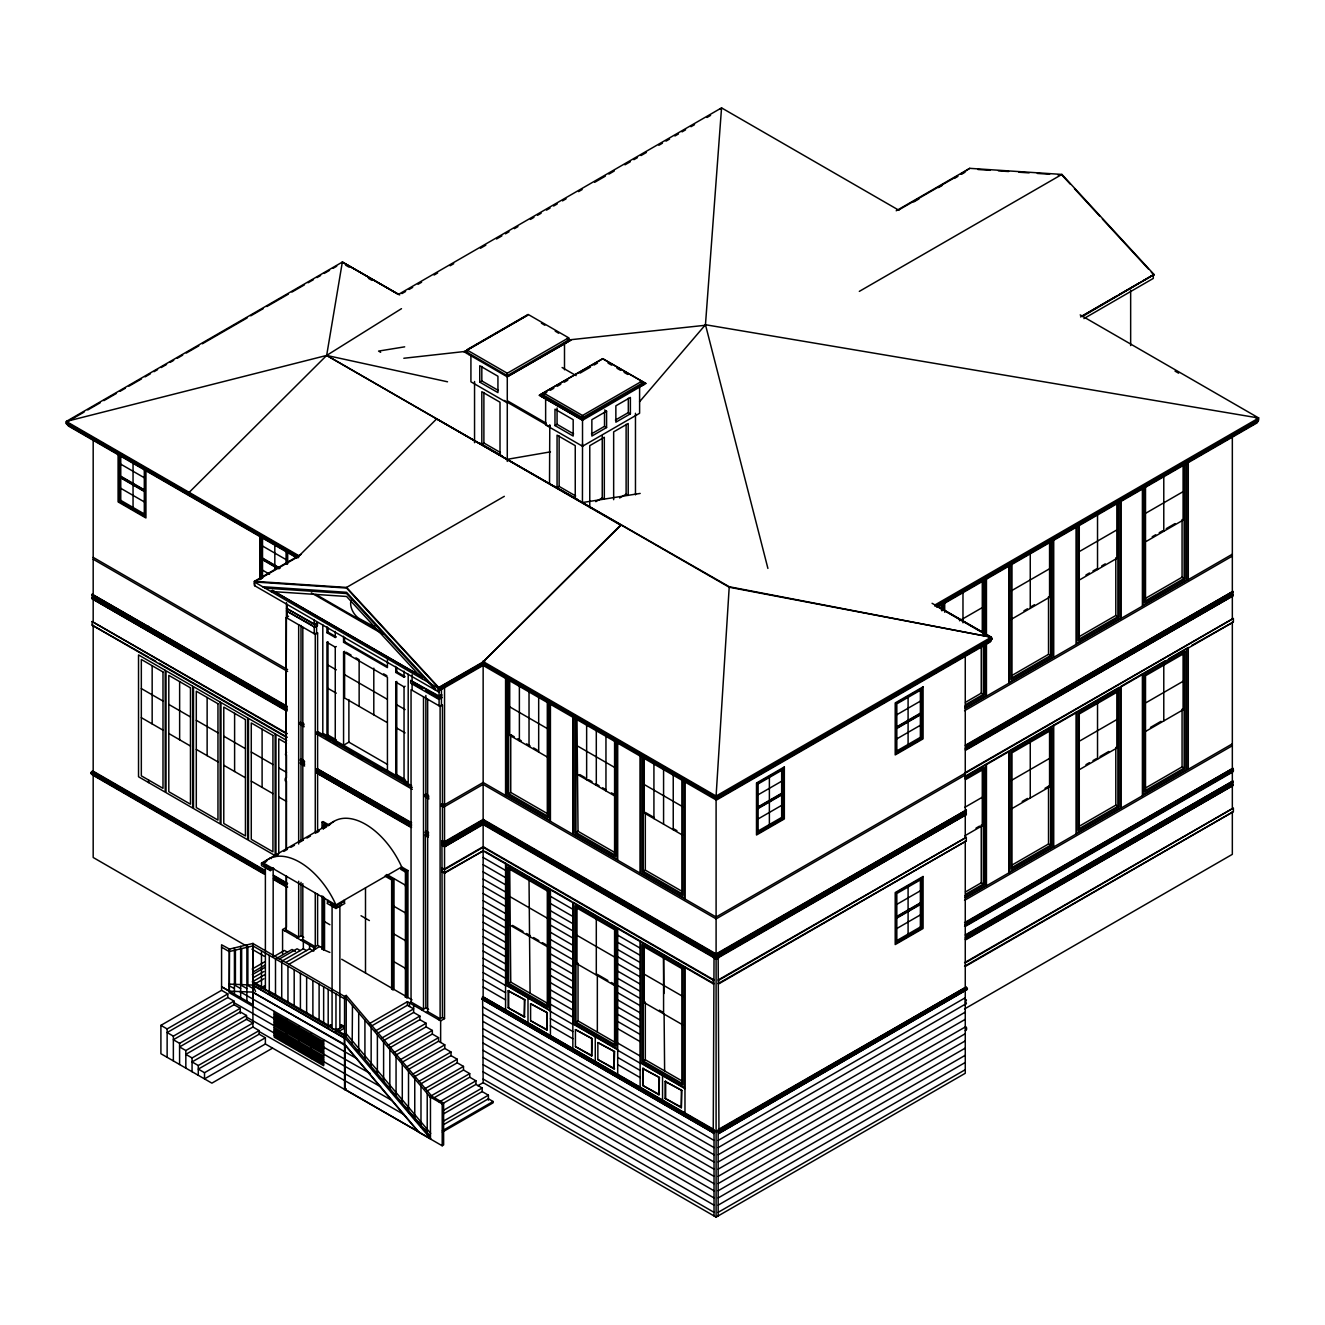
<?xml version="1.0" encoding="UTF-8"?>
<svg xmlns="http://www.w3.org/2000/svg" width="1325" height="1325" viewBox="0 0 1325 1325"><rect width="100%" height="100%" fill="white"/><g stroke="black" fill="none" stroke-linecap="round" stroke-linejoin="round"><path stroke-width="1.5" d="M549.792 424.977L549.511 483.807M554.976 425.557L554.976 409.177L573.178 419.677L573.178 436.057L554.976 425.557L557.063 424.348L557.063 407.967M575.249 498.134L575.249 445.647L557.063 435.147L557.063 487.633L559.133 486.424L575.663 495.981M582.437 502.539L582.52 443.842M589.774 507.525L589.774 445.647L604.316 437.25L604.316 499.127L602.246 497.935L602.246 436.057M591.414 433.904L604.515 426.352L604.515 412.025M606.585 411.164L591.861 419.677L591.861 436.057L606.585 427.544L606.585 411.164L604.515 409.972M613.657 499.691L613.657 431.867L628.199 423.487L628.199 495.418L626.112 494.208L626.112 424.331M254.383 581.327L346.57 587.422L438.741 687.509L438.741 691.981L254.383 585.551L254.383 581.327L301.007 554.413M716.096 796.043L729.197 587.223L326.662 355.431L66.316 421.433L299.119 555.838L436.621 418.915L729.313 586.76L991.216 637.209L716.096 796.043L482.631 661.258M898.88 210.244L721.545 107.872L705.463 324.724L767.904 568.408M189.177 492.353L326.662 355.431L342.347 262.068L399.703 294.945M639.561 401.74L705.463 324.724L1258.75 418.021L935.152 604.846L991.216 637.209L729.197 587.223M483.41 661.705L620.961 524.75M482.946 661.97L620.895 525.313L326.662 355.431L401.492 308.659M913.737 201.93L919.053 198.866M938.497 187.603L942.025 185.55M954.398 178.395L957.942 176.341M961.47 174.304L964.997 172.25M1082.658 315.731L1116.213 296.303M1119.741 294.249L1139.169 283.003M1142.697 280.966L1153.297 274.822L1153.297 278.416L1083.916 318.58M718.167 1147.599L965.262 1004.201C966.737 1004.698 966.737 1001.816 965.262 1002.71M66.316 421.433L342.347 262.068L398.477 294.382M296.75 556.632L66.25 423.569L66.25 422.36L84.154 412.025M87.748 409.955L100.286 402.717M103.863 400.647L116.401 393.409M119.979 391.339L125.362 388.242M128.939 386.171L141.477 378.933M145.054 376.863L150.437 373.766M154.015 371.696L157.592 369.625M161.186 367.555L166.553 364.458M170.13 362.388L173.724 360.317M177.302 358.247L182.668 355.15M186.262 353.079L198.8 345.842M202.377 343.771L247.162 317.917M250.74 315.847L263.278 308.609M266.855 306.539L288.353 294.133M291.931 292.063L304.468 284.825M308.062 282.755L313.429 279.658M317.006 277.587L320.6 275.517M324.178 273.447L329.544 270.35M333.138 268.279L336.716 266.209M66.25 423.569L297.197 556.384M67.293 423.636L67.873 424.497M721.545 107.872L398.411 294.432L342.347 262.068M401.972 293.57L405.549 291.5M409.11 289.446L412.671 287.393M418.038 284.295L421.598 282.242M434.087 275.037L437.648 272.967M450.136 265.762L453.713 263.708M480.462 248.255L485.811 245.158M496.527 238.98L501.877 235.9M505.438 233.829L509.015 231.776M514.365 228.678L517.926 226.625M530.414 219.42L533.975 217.35M537.553 215.296L541.113 213.242M546.463 210.145L550.041 208.091M553.602 206.021L557.179 203.967M562.529 200.87L566.09 198.816M578.578 191.612L582.139 189.541M594.627 182.337L605.343 176.159M608.904 174.105L614.253 171.008M624.953 164.83L630.319 161.733M633.88 159.679L637.441 157.625M641.018 155.555L646.368 152.474M658.856 145.27L662.417 143.199M665.995 141.146L669.556 139.075M674.905 135.995L678.483 133.941M682.044 131.871L685.605 129.817M690.954 126.72L694.532 124.666M707.02 117.461L710.581 115.391M120.757 476.222L119.714 476.834L144.309 491.028L145.353 490.432L120.757 476.222L120.757 456.115M131.291 482.78L120.757 476.702L119.714 477.298L144.309 491.509L145.353 490.896M132.02 483.923L133.047 483.327L133.047 461.199M132.02 484.403L133.047 483.807L143.597 489.886M119.714 500.966L120.757 500.37L145.353 514.564L144.309 515.16L119.714 500.966L119.714 454.707M466.764 353.444L466.764 349.85L528.145 314.423L568.657 337.809L568.657 341.403M464.164 351.837L527.615 315.201L464.164 351.837L507.276 376.83L570.727 340.21L507.276 376.714M286.581 708.063L92.137 595.803L92.137 594.279L287.227 706.308M92.137 595.803L287.227 707.832M286.581 711.028L92.137 598.784L92.137 597.277L287.227 709.306M92.137 598.784L287.227 710.813M479.749 382.113L497.935 392.614L497.935 376.234L479.749 365.733L479.749 382.113L481.82 380.921L498.349 390.461M466.764 349.85L507.276 373.236L568.657 337.809M568.657 340.078L507.276 375.638L466.764 352.135M286.581 737.412L92.137 625.152L92.137 621.558L287.227 733.586M92.137 625.152L148.599 657.15M539.408 395.165L602.743 358.595L645.838 383.488L602.743 358.827L539.408 395.165L582.52 420.058M546.728 392.349L541.478 395.38L582.52 419.081L643.768 383.703L640.207 381.65M550.239 390.328L553.734 388.308M557.229 386.287L560.74 384.267M564.235 382.246L567.729 380.225M579.986 373.153L590.486 367.091M593.981 365.071L597.492 363.05M280.088 568.226L262.516 558.073L261.472 558.67L279.045 568.822M278.333 567.68L262.516 558.554L261.472 559.15L277.289 568.276M500.436 452.537L483.89 442.997L481.82 444.19L481.82 391.703L500.005 402.204L500.005 454.69M273.778 565.775L274.822 565.179L274.822 543.051M273.778 566.255L274.822 565.642L274.822 569.518M896.213 210.774L969.718 168.341L1061.905 174.42L1154.075 274.507L1082.359 316.543M256.156 580.93L298.539 556.467L298.539 557.676M899.012 209.781L957.346 176.109M960.89 174.072L969.718 168.341M422.808 677.207L272.536 590.437L270.847 591.463L346.587 596.465L422.758 679.162M641.697 383.488L582.52 417.657L543.565 395.165L543.565 392.995L582.52 415.487L641.697 381.318L641.697 386.105M645.838 383.488L582.52 420.273L539.408 395.38M286.846 608.556L315.085 624.406M615.396 420.075L628.315 412.605L630.385 413.814L630.385 397.434L615.86 405.814L615.86 422.195L630.385 413.814M286.846 611.189L312.551 625.566M545.635 397.782L545.635 424.961L582.52 446.243L639.611 413.284L639.611 386.105M286.2 849.226L286.2 617.566L288.535 616.208M346.57 587.422L504.328 496.328M859.312 291.384L1061.905 174.42M286.465 608.341L314.688 624.638L317.42 623.065L317.42 625.682L314.688 627.255L286.465 610.957M411.611 785.775L317.602 731.516L317.602 633.002L314.24 633.747L314.24 626.543L315.085 627.023M286.2 617.566L315.267 634.344L317.602 633.002M326.96 632.704L327.987 632.108L336.302 636.911L335.258 637.507L326.96 632.704L326.96 626.659M92.137 772.376L92.667 770.885L264.47 870.078M264.901 873.92L91.094 773.585L91.094 772.376L263.774 871.469M91.094 773.585L263.774 872.662M92.137 773.585L92.667 774.479M326.96 642.343L327.987 641.731L327.987 735.027L336.302 739.83L335.258 740.427L335.258 647.13L326.96 642.343L326.96 735.623L327.987 735.027M335.258 647.13L336.302 646.534M343.572 636.248L343.572 642.294L344.599 641.697L386.718 666.011M595.786 501.662L602.246 497.935M387.496 764.442L348.889 742.149L343.572 745.213L343.572 651.933L344.599 651.32L344.599 697.977L386.85 722.357M619.653 497.952L626.112 494.208M304.187 726.746L300.03 724.361L300.03 722.473L303.773 723.516M395.744 672.421L396.771 671.825L405.086 676.611L404.042 677.224L395.744 672.421L395.744 666.376M395.744 682.044L396.771 681.447L396.771 774.744L405.086 779.531L404.042 780.143L404.042 686.847L395.744 682.044L395.744 775.34L396.771 774.744M412.29 789.319L316.509 734.017L317.602 731.516M285.952 751.673L286.465 602.627M316.509 734.017L317.602 733.388L321.163 735.425M439.088 690.226L439.088 696.006L441.424 694.648L441.937 697.579L438.823 699.368L410.667 683.12L410.667 680.487L439.602 696.304M404.042 686.847L405.086 686.251M304.634 763.034L300.477 760.649L300.477 759.142L303.773 760.451M300.477 760.649L303.773 761.941M304.634 766.032L300.477 763.647L300.477 762.14L303.773 763.448M300.477 763.647L303.773 764.939M438.741 687.509L485.364 660.595M1080.571 316.94L1154.075 274.507M438.227 688.089L483.559 662.252M990.438 640.654L990.438 641.863L716.361 800.101L716.295 797.219L483.277 662.682L483.459 664.438L438.277 690.242L483.923 663.51L483.923 662.301L438.741 688.387L254.383 581.957L346.57 588.052L438.741 688.122M438.277 689.331L483.923 663.51M410.667 680.487L438.823 696.751L441.937 694.946M411.098 824.514L317.089 770.239L317.089 768.732L411.611 822.709M441.937 697.579L439.088 698.623L439.088 705.827L442.451 705.082L442.451 803.596L444.537 804.788L444.537 687.725M317.089 770.239L411.611 824.2M411.098 827.496L317.089 773.237L317.089 771.73L411.611 825.707M317.089 773.237L411.611 827.197M423.503 696.834L423.503 1009.17L411.048 1001.982L411.048 689.646L440.115 706.424L442.451 705.082M322.025 828.291L322.025 822.162L323.068 821.55L329.296 825.16A62.457 36.057 60 0 1 401.707 866.964L407.934 870.558L407.934 997.493L412.025 999.845M273.844 868.554L270.3 870.591L261.489 865.507L261.489 863.105L333.784 821.45M262.516 863.701L266.673 861.3M274.904 856.563L278.465 854.509M283.798 851.428L287.343 849.375M290.904 847.321L294.465 845.267M299.798 842.187L303.359 840.133M306.92 838.079L310.464 836.025M315.797 832.945L319.358 830.891M322.919 828.837L326.48 826.783M329.296 825.16L328.252 825.757L322.025 822.162M261.489 863.105L270.3 868.206L271.343 867.593M509.727 680.421L509.727 735.342L510.754 734.729L514.266 736.766M428.969 798.876L424.812 796.474L424.812 794.602L425.855 794.006L428.621 795.596M424.812 796.474L425.855 795.878L425.855 830.924L428.621 832.531M965.262 775.009L716.096 918.871L483.145 784.367L443.494 807.256L441.424 806.064L442.451 803.596M441.424 804.192L443.494 805.385L483.145 782.495L716.096 916.999L965.262 773.138M428.091 834.319L425.325 832.729L425.855 830.924M425.325 832.729L428.621 834.021M428.091 837.317L425.325 835.727L425.325 834.22L428.621 835.528M425.325 835.727L425.855 1007.828L421.946 1010.081M274.209 1018.66L229.175 992.657L229.391 949.048L229.391 991.017M508.684 678.996L508.684 793.642L510.754 792.449L547.622 813.732M253.108 984.972L252.661 992.276L345.063 1044.713L418.733 1131.931L265.381 1043.984L265.381 1037.79L259.153 1034.196L259.153 1030.602L252.926 1027.008L252.926 943.516L253.108 1004.714L221.573 986.727L229.192 991.133L252.926 992.127L344.55 1045.028L344.55 1089.697L346.222 1088.719M343.771 900.42L344.798 903.418L335.97 908.503L327.159 903.418L328.186 900.42M282.573 954.265L282.573 929.603L286.465 927.351L286.465 875.941M284.643 930.796L286.2 929.902L298.672 937.09L298.672 881.241M483.658 821.218L444.537 843.81L441.937 842.319L441.937 840.812L445.051 842.021M441.937 842.319L445.051 843.512M716.61 954.215L483.145 819.43L444.537 841.706L444.537 806.66M401.707 866.964L335.97 904.909A62.457 36.057 60 0 0 263.559 863.105L337.014 905.522M483.658 824.216L444.537 846.808L441.937 845.317L441.937 843.81L445.051 845.019M441.937 840.812L444.537 842.319L483.658 819.728M444.537 843.213L483.145 820.92L716.61 955.722M327.159 901.017L335.97 906.118L344.798 901.017M441.937 845.317L442.451 1017.418L438.558 1019.67M401.707 868.67L400.663 869.266L405.417 872.016L406.46 871.419M716.61 957.213L483.145 822.428L444.537 844.704L444.537 842.319M441.937 843.81L444.537 845.317L483.658 822.726M391.653 879.966L392.697 879.369L392.697 988.682L391.653 989.278L391.653 879.966L384.863 876.04M385.84 875.096L392.962 879.204L394.005 878.608L394.005 989.444L406.46 996.632L405.417 997.228L405.417 872.016M400.663 867.56L406.908 871.154L407.934 870.558M576.988 719.26L578.031 831.288L614.899 852.571M323.499 922.233L324.542 921.637L329.875 924.718M297.098 938.001L301.007 935.748L303.773 937.338M301.255 940.386L302.812 939.491L315.267 946.679L315.267 892.901M252.214 969.039L264.752 961.801M273.712 956.633L284.461 950.439L287.492 952.195M229.192 985.767L234.426 988.566M252.661 972.219L265.199 964.981M275.948 958.77L292.063 949.462L295.425 951.416M272.553 1048.125L211.884 1083.154L160.905 1053.723L160.905 1025.351L221.573 990.322L221.573 944.775L229.391 949.048M252.33 974.637L264.868 967.399M279.194 959.118L297.098 948.783L300.228 950.588M405.417 886.408L406.46 885.796L386.883 874.5M444.537 872.579L483.658 850.6L444.537 873.175L441.937 871.684L441.937 868.09L445.051 869.283M253.191 977.734L263.94 971.523M281.844 961.188L303.342 948.783L306.456 950.588M160.905 1025.351L167.132 1028.945L227.801 993.932L227.801 997.526L167.132 1032.556L173.36 1036.15L234.028 1001.12L234.028 1004.714L173.36 1039.744L179.587 1043.338L240.272 1008.308L240.272 1013.443M714.026 979.987L483.145 846.692L444.537 868.985L444.537 845.317M441.937 868.09L444.537 869.581L483.658 846.99M441.937 871.684L445.051 872.877M252.263 981.875L264.801 974.637M286.283 962.215L309.57 948.783L313.71 951.184L313.71 947.59L317.602 945.338L323.068 948.485L322.025 949.081L322.025 895.849M254.913 983.928L263.857 978.761M288.933 964.285L319.689 946.53M392.962 906.913L394.005 906.317L406.46 913.505L405.417 914.101M322.025 949.081L329.875 952.427M264.072 986.131L261.489 987.638L269.273 992.127M255.543 991.531L252.926 985.088L229.192 984.094M934.903 606.188L1258.551 419.329L1258.551 420.522L937.537 605.873M936.609 605.939L1258.303 420.671M937.686 606.072L1257.64 421.797M936.609 607.148L1257.905 421.648L1257.905 420.456M937.686 607.281L1257.259 422.774L1257.259 421.582M246.5 1015.497L240.272 1011.903L179.587 1046.932L185.831 1050.526L246.5 1015.497L246.5 1019.323L185.831 1054.352L192.059 1057.946L252.926 1023.032L246.5 1019.323M392.962 934.622L394.005 934.026L406.46 941.214L405.417 941.81M575.961 717.835L575.961 832.481L578.031 831.288M959.466 620.763L982.289 607.595M1010.942 591.049L1049.566 568.756M1079.974 551.2L1116.842 529.917M1146.241 512.941L1183.092 491.658M392.962 962.331L394.005 961.735L406.46 968.923L405.417 969.519M252.926 943.516L344.55 996.417L346.222 995.439L431.884 1096.288L443.627 1103.062L443.627 1144.949L442.202 1145.777L418.485 1132.08L344.798 1044.878L344.798 1037.839L430.708 1138.838L345.063 1089.398L345.063 1044.713M346.222 997.841L344.55 998.818L252.926 945.918L229.192 951.565L221.573 947.176M1023.943 610.808L1027.455 608.788M1030.966 606.767L1034.477 604.73M1085.953 575.017L1089.465 572.98M1092.976 570.959L1096.487 568.938M1101.754 565.891L1105.265 563.87M1152.22 536.757L1155.731 534.737M1159.242 532.7L1162.754 530.679M1166.265 528.658L1175.043 523.59M1010.942 619.52L1049.566 597.227L1049.566 540.285M1079.974 579.671L1116.842 558.388L1116.842 503.467M1146.241 541.412L1183.092 520.129L1183.092 465.224M547.308 890.93L547.308 1005.592L508.684 983.299L508.684 868.637L547.308 890.93L548.335 890.334L507.641 866.832L507.641 983.895L548.351 1007.398L548.351 890.334M716.295 797.219L991.862 638.103L991.862 639.312L716.295 798.412L483.277 663.875M716.428 798.031L991.862 639.312M716.361 798.892L991.083 640.654L991.083 639.462M716.428 799.24L991.083 640.654M330.786 1024.639L328.186 1026.146L335.97 1030.635L343.771 1026.146L343.771 1028.548L339.101 1031.231M391.653 989.278L394.005 989.444M509.727 868.041L510.754 982.09L547.622 1003.373M757.072 783.357L758.115 783.953L782.711 769.742L782.711 818.022L758.115 832.216L757.072 831.62L781.667 817.426L782.711 818.022M757.072 795.414L781.667 781.22M895.783 715.334L920.378 701.124M405.417 997.228L407.934 997.493M346.222 1034.974L344.55 1035.951L335.97 1031.016M252.661 985.237L344.285 1038.137L346.222 1037.011L346.222 995.439M368.963 1023.894L407.421 1001.683L440.645 1020.863L444.537 1018.61L444.537 869.581M411.048 1001.982L409.491 1002.876L409.491 1006.47M575.961 907.476L614.585 929.769L614.585 1044.431L575.961 1022.138L575.961 907.476L576.988 906.88L576.988 963.822L615.612 986.115M370.702 1026.477L407.421 1005.278L413.648 1008.872L375.19 1031.082M643.238 756.674L643.238 871.32L645.308 870.128L682.176 891.41M781.667 793.277L757.072 807.488L758.115 808.084L782.711 793.874L781.667 793.277L781.667 769.146L782.711 769.742M895.783 727.408L920.378 713.198L921.422 713.794L896.826 728.005M781.667 793.758L757.072 807.952L758.115 808.548L782.711 794.354L781.667 793.758L781.667 817.426M895.783 727.872L920.378 713.662M896.826 728.468L921.422 714.274M376.929 1033.666L413.648 1012.466L419.876 1016.06L419.876 1019.67L383.157 1040.854M757.072 819.546L781.667 805.352M895.783 739.466L920.378 725.272M381.418 1038.27L419.876 1016.06M426.103 1012.466L427.66 1011.571L440.115 1018.759L440.115 706.424M965.461 702.3L981.245 693.174L983.332 694.383L983.332 645.242M1011.671 675.618L1048.522 654.335L1050.609 655.527L1050.609 540.882M1078.931 636.778L1115.799 615.496L1117.886 616.688L1117.886 502.043M1145.197 598.519L1182.066 577.236L1184.136 578.445L1184.136 463.783M965.776 704.519L983.332 694.383M1050.609 655.527L1011.985 677.837L1011.985 563.175M1117.886 616.688L1079.262 638.998L1079.262 524.336M1184.136 578.445L1145.512 600.738L1145.512 486.076M964.898 706.208L984.376 694.979L984.376 643.635M964.898 708.014L985.933 695.873L985.933 642.708M965.743 708.13L1232.333 554.214M964.55 710.697L1232.333 556.086M895.783 751.54L920.378 737.329L921.422 737.926L921.422 689.662L896.826 703.857L896.826 752.136L921.422 737.926M387.645 1045.458L426.103 1023.264L426.103 1026.858L389.401 1048.058M482.631 996.632L713.496 1129.927L713.496 1131.119L482.631 997.824L482.631 996.632L714.026 1129.612L714.026 1215.936M482.101 999.315L714.026 1133.223L482.101 999.315L482.631 997.824M508.684 983.299L510.754 982.09M482.631 1000.226L483.145 1082.641L716.096 1217.128L965.262 1073.283L965.262 840.928M393.873 1052.663L432.331 1030.452L432.331 1034.047L395.628 1055.247M508.171 990.769L524.882 999.828L524.352 1017.12L508.171 1007.778L508.171 990.769L524.882 999.828M400.1 1059.851L438.558 1037.641L438.558 1041.235L401.856 1062.435M576.988 963.822L578.031 963.225L578.031 1020.929L614.899 1042.212M508.171 1007.778L524.882 1016.822M406.328 1067.039L444.786 1044.845L444.786 1048.439L408.083 1069.623M965.279 745.312L1232.863 591.43L1232.863 592.938L965.809 747.118M965.809 745.611L1232.863 591.43M967.068 745.776L1232.863 592.938M965.279 748.31L1232.863 594.428L1232.863 595.935L965.809 750.116M965.809 748.608L1232.863 594.428M965.279 749.817L1232.863 595.935M530.596 1003.721L547.308 1012.764L546.778 1030.072L530.596 1020.714L530.596 1003.721L547.308 1012.764M412.555 1074.244L451.03 1052.033L451.03 1055.628L414.311 1076.827M643.238 946.315L681.862 968.608L681.862 1083.27L643.238 1060.977L643.238 946.315L644.265 945.719L644.265 1002.661L682.888 1024.954M418.783 1081.432L457.257 1059.222L457.257 1062.816L420.538 1084.016M530.596 1020.714L547.308 1029.773M964.55 773.022L1232.863 618.709M965.809 772.889L1233.376 618.411L1233.376 622.005L964.898 777.013M965.743 775.92L1008.872 751.027L1008.872 872.877M1010.594 750.033L1119.277 687.277M1165.338 660.678L1121 686.284L1121 808.134M1168.865 658.641L1188.277 647.445L1188.277 769.295M1191.804 645.408L1232.863 622.303M425.027 1088.62L463.485 1066.41L463.485 1070.02L426.766 1091.204M964.898 778.802L984.376 767.556L984.376 884.62L964.898 895.866M965.776 779.497L983.332 769.361L983.332 884.023L965.776 894.16M1117.886 691.683L1079.262 713.976L1079.262 828.638L1117.886 806.345L1117.886 691.683L1116.842 691.087L1116.842 748.029L1079.974 769.312M1184.136 653.424L1145.512 675.733L1145.512 790.379L1184.136 768.086L1184.136 653.424L1183.092 652.827L1183.092 709.769L1146.241 731.052M429.499 1096.818L469.713 1073.614L469.713 1077.208L434.749 1097.398M430.459 1138.987L430.459 1097.117L431.884 1096.288M575.961 1022.138L578.031 1020.929M439.221 1102.003L475.94 1080.803L475.94 1084.397L441.937 1104.04M477.828 1085.705L483.145 1082.641M575.431 1029.608L592.159 1038.668L591.629 1055.959L575.431 1046.617L575.431 1029.608L592.159 1038.668M681.862 968.608L682.888 968.012L682.888 1085.076L642.194 1061.573L642.194 944.526L682.888 968.012M964.733 807.372L982.289 797.236M1010.942 780.69L1049.566 758.397M1079.974 740.841L1116.842 719.558M1146.241 702.581L1183.092 681.298M443.709 1110.201L482.168 1087.991L482.168 1091.585L443.709 1113.795M483.145 822.428L483.145 820.026L716.096 954.513L966.306 810.072L966.306 811.562L716.096 956.021L483.145 821.517M716.096 955.424L966.306 811.562M716.096 954.513L716.096 956.915L966.306 813.053L966.306 814.56L718.167 957.213L718.945 1130.076L716.096 1131.716L713.247 1130.076L714.026 957.213L483.145 823.918L445.051 846.509M483.145 846.692L483.145 823.024L716.096 957.511L966.306 813.053M966.306 814.56L716.096 959.018L716.096 957.511M713.247 957.66L716.096 959.317L718.945 957.66M442.947 1121.43L488.395 1095.195L488.395 1100.148M575.431 1046.617L592.159 1055.661M442.947 1125.024L488.395 1098.789L493.066 1101.489L493.066 1102.847L442.368 1132.113M442.368 1130.755L493.066 1101.489M597.857 1042.56L614.585 1051.603L614.055 1068.911L597.857 1059.553L597.857 1042.56L614.585 1051.603M975.978 828.158L979.49 826.121M1022.188 801.476L1027.455 798.428M1045.011 788.292L1048.522 786.272L1049.566 786.868L1049.566 729.926M1085.953 764.658L1089.465 762.637M1092.976 760.6L1096.487 758.579M1099.998 756.542L1108.777 751.474M1150.464 727.425L1160.998 721.33M713.247 980.45L713.247 984.044M964.733 835.843L982.289 825.707L982.289 768.765M1010.942 809.161L1049.566 786.868M718.167 979.987L966.306 837.334L966.306 840.928L718.697 983.895L718.697 980.301L966.306 837.334M718.167 983.597L966.306 840.928M597.857 1059.553L614.585 1068.613M895.783 892.901L922.283 877.829L922.283 928.08L895.965 943.267L895.965 893.017M895.783 904.975L920.378 890.781M643.238 1060.977L645.308 1059.768L682.176 1081.051M895.783 917.049L920.378 902.838L921.422 903.435L896.826 917.645M897.538 916.503L920.378 903.319M896.826 918.109L921.422 903.915M642.708 1068.447L659.436 1077.507L658.906 1094.798L642.708 1085.457L642.708 1068.447L659.436 1077.507M895.783 929.107L920.378 914.912M965.461 891.94L981.245 882.814L983.332 884.023M1011.671 865.258L1048.522 843.975L1050.609 845.184L1050.609 730.522L1011.985 752.815L1011.985 867.477L1050.609 845.184M1078.931 826.419L1115.799 805.136L1117.886 806.345M1145.197 788.176L1182.066 766.893L1184.136 768.086M964.898 897.654L985.933 885.514L985.933 764.873M965.743 897.77L1232.333 743.855M642.708 1085.457L659.436 1094.5M964.55 900.338L1232.333 745.727M895.783 941.181L920.378 926.987L921.422 927.583L921.422 879.303L896.826 893.514L896.826 941.777L921.422 927.583M665.133 1081.399L681.862 1090.458L681.332 1107.75L665.133 1098.408L665.133 1081.399L681.862 1090.458M964.55 922.647L1232.863 768.334L1232.863 769.527L965.809 923.724M965.809 922.515L1232.863 768.334M964.964 924.8L1233.376 769.825L1233.376 771.034L964.55 926.241M665.133 1098.408L680.238 1106.524M965.809 924.916L1232.863 770.736L1232.863 771.928L965.809 926.109M965.279 934.97L1232.863 781.071L1232.863 782.578L965.809 936.758M965.809 935.268L1232.863 781.071M967.068 935.433L1232.863 782.578M965.279 937.968L1232.863 784.069L1232.863 785.576L965.809 939.756M965.809 938.266L1232.863 784.069M965.279 939.458L1232.863 785.576M964.55 962.662L1232.863 808.349M965.809 962.53L1233.376 808.051L1233.376 811.645L965.809 966.14M964.55 966.256L1232.863 811.943M482.101 998.122L712.983 1131.418L714.026 1130.821M714.026 1132.014L712.983 1132.61L712.983 1131.418M966.306 988.168L718.697 1131.119L718.697 1129.927L966.306 986.959L966.819 988.467M718.167 1215.936L718.167 1130.821L719.21 1131.418L967.333 988.168L967.333 989.361L718.697 1133.521L966.819 989.659M966.306 989.361L718.697 1132.312L718.697 1133.521M718.167 1140.411L965.262 997.758M965.262 999.713C966.737 998.818 966.737 1001.7 965.262 1001.203M964.55 1008.954L1232.333 854.343L1232.333 811.645M718.167 1154.787L965.262 1012.134M718.167 1161.992L965.262 1019.339M965.262 1030.585C967.084 1031.247 967.084 1025.898 965.262 1026.974L718.167 1169.18M718.167 1176.368L965.262 1033.715M718.167 1183.573L965.262 1040.903M718.167 1190.761L965.262 1048.108M718.167 1197.949L965.262 1055.296M718.167 1205.154L965.262 1062.484M718.167 1212.342L965.262 1069.689M252.926 1027.008L192.059 1061.921L198.286 1065.515L259.153 1030.602M259.153 1034.196L198.286 1069.109L204.514 1072.703L265.381 1037.79M265.381 1043.984L204.514 1078.898L204.514 1072.703M716.361 800.101L483.145 665.448L437.962 691.534L437.962 690.043L483.145 664.256L716.676 799.091M341.486 904.014A5.499 3.18 0 0 1 339.879 906.267L334.546 907.078L330.554 904.379M229.192 949.164L253.108 943.4M507.028 459.361L550.471 451.858M404.688 346.835L378.586 351.092L380.656 352.301M582.52 502.523L640.174 493.43M403.827 358.263L467.443 351.191M567.978 340.012L706.258 325.172M977.916 169.501L990.206 170.312M998.404 170.859L1008.64 171.538M1018.875 172.217L1029.128 172.879M1037.326 173.426L1049.615 174.238M1057.797 174.784L1061.905 175.049L1070.285 184.142M262.615 586.71L346.57 592.292L435.776 689.132M265.05 588.118L346.587 593.534L435.577 690.159M267.849 868.571L269.273 868.687M720.055 108.733L721.463 108.998M326.662 355.431L447.535 381.799M267.385 868.471L263.841 865.854M932.088 603.306L991.216 637.209M1080.19 314.919L1258.75 418.021M1175.043 371.116L1178.604 373.17M1255.007 417.276L1258.551 419.329M1183.092 520.129L1182.066 519.533L1182.066 577.236M1116.842 558.388L1115.799 557.775L1115.799 615.496M1049.566 597.227L1048.522 596.631L1048.522 654.335M541.412 323.168L544.857 325.271M555.208 331.118L558.653 333.237M567.282 338.09L570.727 340.21M608.092 363.116L611.653 365.17M617.003 368.267L620.58 370.321M624.141 372.375L627.719 374.445M1183.092 709.769L1182.066 709.173L1182.066 766.893M562.098 367.522L576.127 375.621M1232.333 769.229L1233.376 769.825M1232.333 770.438L1233.376 771.034M345.61 265.149L349.121 267.17M368.482 278.349L372.01 280.387M937.487 606.717L991.862 638.103M604.515 426.352L606.585 427.544M557.063 424.348L573.592 433.904M1116.842 748.029L1115.799 747.433L1115.799 805.136M507.69 400.962L546.281 423.238M504.179 400.432L549.792 426.766L549.792 425.275M507.276 402.8L470.922 381.815L470.922 354.653M479.749 442.997L502.092 455.883M554.976 486.424L577.319 499.326M909.116 720.899L908.089 720.303L908.089 696.155M909.116 721.363L908.089 720.767L908.089 744.435M966.306 810.072L716.096 953.917L716.096 797.882M982.289 825.707L981.245 825.111L981.245 882.814M770.405 800.979L769.378 800.383L769.378 776.251M770.405 801.459L769.378 800.863L769.378 824.514M66.25 422.36L298.539 556.467M483.211 663.394L716.676 798.18M522.729 687.095L526.24 689.132M529.752 691.153L535.018 694.201M538.53 696.221L542.041 698.242M591.762 726.945L597.028 729.992M648.505 759.705L652.016 761.743M655.527 763.763L659.038 765.8M676.595 775.937L681.862 778.967L681.862 893.63L643.238 871.32M909.116 910.54L908.089 909.944L908.089 885.812M67.293 424.828L297.529 557.759M909.116 911.02L908.089 910.407L908.089 934.075M296.585 557.742L68.254 425.921L68.254 424.729M120.757 464.164L145.353 478.358M262.516 546.016L287.111 560.21M315.781 594.378L380.076 631.495M509.727 706.854L548.335 729.164M576.988 745.71L615.612 768.003M644.265 784.549L682.888 806.842M311.325 592.855L382.809 634.128M120.757 488.296L145.353 502.506M262.516 570.148L269.538 574.205M965.776 987.258L718.167 1129.612L718.945 1130.076M272.47 590.519L422.592 677.191M254.383 583.149L254.98 585.898M317.42 623.065L314.24 623.926L314.24 620.133M517.777 738.787L521.288 740.824M526.555 743.855L530.066 745.876M533.577 747.913L537.089 749.933M579.787 774.595L585.054 777.626M588.565 779.663L592.076 781.684M595.588 783.704L599.099 785.742M602.61 787.762L606.121 789.799M611.388 792.83L614.899 794.868M654.086 817.492L645.308 812.424L645.308 870.128M673.398 828.638L676.909 830.659M509.727 735.342L548.335 757.635M576.988 774.181L615.612 796.474M682.888 835.313L644.265 813.02L644.265 758.099M317.42 625.682L316.576 625.201L316.576 632.389M343.572 642.294L387.43 667.634L387.43 659.552M422.211 688.884L412.092 683.037L412.092 690.242M425.59 690.822L439.602 698.921M346.222 652.264L351.059 655.063M355.912 657.846L359.141 659.717L359.141 706.358M383.587 673.829L386.85 675.717M343.572 651.933L387.43 677.257L387.43 770.554M327.987 665.067L336.302 669.854M344.599 674.657L386.85 699.037M396.771 704.767L405.086 709.571M327.987 688.387L336.302 693.174M396.771 728.104L405.086 732.891M508.684 793.642L547.308 815.952L547.308 701.289M575.961 832.481L614.585 854.791L614.585 740.128M93.181 557.361L287.608 669.605M93.181 559.233L287.608 671.477M92.137 594.279L286.581 706.54M92.137 597.277L286.581 709.537M483.145 824.514L716.361 959.168M300.03 722.473L304.187 724.874M316.509 732.145L412.29 787.447M424.812 794.602L428.969 796.987M326.48 738.505L330.024 740.543M333.569 742.596L337.113 744.65M349.535 751.822L353.079 753.859M358.413 756.939L361.957 758.977M374.362 766.148L381.467 770.239M404.523 783.555L408.067 785.609M92.137 621.558L286.581 733.802M713.496 980.301L483.145 847.304L483.145 996.317M150.371 658.161L155.704 661.241M159.248 663.295L287.227 737.18M485.348 851.561L550.422 889.141L550.422 1035.173M552.144 890.135L571.125 901.083M714.026 983.597L572.847 902.077L572.847 1048.108M483.145 850.898L713.496 983.895M286.631 740.427L275.964 734.282L275.964 856.116M286.498 743.292L278.763 738.82L278.763 853.184M483.145 857.49L505.57 870.426M550.422 896.329L572.847 909.281M617.698 935.168L640.124 948.12M300.477 759.142L304.634 761.544M317.089 768.732L411.098 823.007M425.325 831.222L428.091 832.829M483.145 864.678L505.57 877.63M550.422 903.517L572.847 916.469M617.698 942.357L640.124 955.308M300.477 762.14L304.634 764.542M317.089 771.73L411.098 826.005M425.325 834.22L428.091 835.827M483.145 871.867L505.57 884.818M550.422 910.706L572.847 923.657M617.698 949.561L640.124 962.497M483.145 879.071L505.57 892.007M550.422 917.91L572.847 930.846M617.698 956.749L640.124 969.701M509.727 896.512L548.335 918.805M576.988 935.351L615.612 957.644M644.265 974.19L682.888 996.483M141.328 688.569L162.992 701.074M168.805 704.436L190.469 716.941M196.299 720.303L217.962 732.808M223.776 736.17L245.44 748.675M251.27 752.037L272.933 764.542M278.763 767.92L286.498 772.376M483.145 886.259L505.57 899.211M550.422 925.098L572.847 938.05M617.698 963.938L640.124 976.889M483.145 893.448L505.57 906.399M550.422 932.287L572.847 945.238M617.698 971.126L640.124 984.077M483.145 900.636L505.57 913.588M550.422 939.491L572.847 952.427M617.698 978.33L640.124 991.266M483.145 907.84L505.57 920.776M550.422 946.679L572.847 959.631M617.698 985.518L640.124 998.47M512.51 925.397L523.044 931.475M526.555 933.496L530.066 935.533M533.577 937.553L538.844 940.601M542.356 942.622L545.867 944.659M607.877 980.45L597.343 974.372L597.343 1032.076M611.388 982.471L614.899 984.508M659.353 1010.163L662.864 1012.201M509.727 924.983L548.335 947.276M141.328 717.653L162.992 730.158M168.805 733.52L190.469 746.041M196.299 749.403L217.962 761.908M223.776 765.27L245.44 777.775M251.27 781.137L272.933 793.642M278.763 797.004L286.498 801.476M483.145 915.028L505.57 927.98M550.422 953.867L572.847 966.819M617.698 992.707L640.124 1005.658M326.662 826.552L323.499 824.713L323.499 828.837M483.145 922.217L505.57 935.168M550.422 961.056L572.847 974.008M617.698 999.911L640.124 1012.847M483.145 929.421L505.57 942.357M550.422 968.26L572.847 981.196M617.698 1007.099L640.124 1020.051M387.596 876.421L392.697 879.369M483.145 936.609L505.57 949.561M550.422 975.448L572.847 988.4M617.698 1014.287L640.124 1027.239M483.145 943.798L505.57 956.749M550.422 982.637L572.847 995.588M617.698 1021.476L640.124 1034.428M483.145 951.002L505.57 963.938M550.422 989.841L572.847 1002.777M617.698 1028.68L640.124 1041.616M483.145 958.19L505.57 971.126M550.422 997.029L572.847 1009.981M483.145 965.378L505.57 978.33M550.422 1004.218L572.847 1017.169M617.698 1043.057L640.124 1056.008M505.57 985.088L550.422 1010.975M572.847 1023.927L617.698 1049.831M640.124 1062.766L684.975 1088.67M483.145 972.567L505.57 985.518M550.422 1011.406L572.847 1024.358M617.698 1050.261L640.124 1063.197M483.145 979.771L505.57 992.707M550.422 1018.61L572.847 1031.546M617.698 1057.449L640.124 1070.401M270.3 858.004L271.343 858.6M361.029 915.741L369.393 920.577M483.145 986.959L505.57 999.911M550.422 1025.798L572.847 1038.75M617.698 1064.637L640.124 1077.589M273.381 875.212L287.641 883.444M718.167 1132.014L719.21 1132.61L719.21 1131.418M92.137 771.183L263.774 870.277M274.49 876.454L287.012 883.692M274.49 877.663L287.012 884.885M91.094 772.376L264.901 872.728M273.861 877.895L286.399 885.133M274.49 878.856L285.223 885.05M482.631 999.017L713.496 1132.312L713.496 1133.521M273.381 878.806L287.641 887.054M92.137 774.777L263.774 873.871M274.49 880.065L287.012 887.286M483.145 1007.116L714.026 1140.411M483.145 1014.304L714.026 1147.599M483.145 1021.492L714.026 1154.787M483.145 1028.697L714.026 1161.992M483.145 1035.885L714.026 1169.18M341.701 959.25L392.697 988.682M425.855 1007.828L428.621 1009.418M442.451 1017.418L444.537 1018.61M483.145 1043.073L714.026 1176.368M282.573 929.603L315.797 948.783M483.145 1050.361L714.026 1183.656M419.876 1019.67L426.103 1023.264M483.145 1057.466L714.026 1190.761M426.103 1026.858L432.331 1030.452M432.331 1034.047L438.558 1037.641M483.145 1064.654L714.026 1197.949M438.558 1041.235L444.786 1044.845M444.786 1048.439L451.03 1052.033M483.145 1071.842L714.026 1205.154M451.03 1055.628L457.257 1059.222M457.257 1062.816L463.485 1066.41M483.145 1079.047L714.026 1212.342M463.485 1070.02L469.713 1073.614M246.582 946.067L93.181 857.49L93.181 774.777M251.932 949.147L264.42 956.368M469.713 1077.208L475.94 1080.803M475.94 1084.397L482.168 1087.991M482.168 1091.585L488.395 1095.195M341.171 1024.639L343.771 1026.146M252.926 981.709L261.489 986.645M269.273 991.15L328.186 1025.153M335.97 1029.658L344.55 1034.593L346.222 1033.633L430.708 1133.405M252.926 983.051L261.489 988.003M269.273 992.491L328.186 1026.511M252.926 985.088L344.55 1037.988L344.55 996.417M352.185 1044.05L352.467 1005.476M246.881 984.972L253.108 988.566M355.299 1049.433L358.694 1051.387M240.653 984.972L246.881 988.566M430.459 1097.117L442.202 1103.891L442.202 1145.777M234.426 984.972L240.653 988.566M370.056 1065.151L371.149 1065.78M357.154 1058.824L239.742 991.564M274.209 1013.078L323.648 1041.616M372.772 1070.318L377.377 1072.968M274.209 1014.685L323.648 1043.222M274.209 1016.292L323.648 1044.829M378.9 1077.457L383.604 1080.173M274.209 1017.898L323.648 1046.435M370.139 1073.449L323.648 1047.197M274.209 1019.505L323.648 1048.042M221.573 990.322L227.801 993.932M387.927 1086.252L389.832 1087.361M274.209 1021.111L323.648 1049.665M274.209 1022.718L323.648 1051.272M391.19 1091.734L396.059 1094.549M227.801 997.526L234.028 1001.12M274.209 1024.324L323.648 1052.878M380.557 1086.748L234.028 1002.661M274.209 1027.537L323.648 1056.091M399.835 1100.33L402.287 1101.738M234.028 1004.714L240.272 1008.308M274.209 1029.144L323.648 1057.698M274.209 1030.751L323.648 1059.304M405.798 1107.369L408.514 1108.942M274.209 1032.357L323.648 1060.911M392.283 1100.628L323.648 1061.59M246.5 1017.053L274.209 1033.036M274.209 1033.98L323.648 1062.517M408.514 1112.536L414.758 1116.13M274.209 1035.587L323.648 1064.124M420.986 1123.318L414.758 1119.724L414.758 1078.815M404.158 1114.656L259.153 1031.546M423.669 1128.469L427.213 1130.523M1074.476 188.697L1099.601 215.992M1102.4 219.023L1148.493 269.074M1151.276 272.105L1154.075 275.136M346.222 998.156L430.708 1097.613M346.222 1037.011L429.631 1135.508L427.213 1134.117L427.213 1093.489M530.066 993.237L529.023 879.187M663.908 993.535L663.577 956.865L663.577 1013.807M664.107 1013.89L664.62 1070.915M1232.333 437.151L1232.333 591.132M1232.333 592.639L1232.333 594.13M1232.333 595.637L1232.333 618.411M1232.333 622.005L1232.333 808.051M1188.277 461.928L1188.277 579.654M1186.736 461.332L1186.736 579.936L1142.928 605.227L1142.928 486.623M1186.736 648.935L1186.736 769.577L1142.928 794.884L1142.928 674.226M1185.179 464.032L1185.179 579.042L1144.485 602.544L1144.485 487.534M1163.781 476.371L1163.781 531.275M1163.781 663.974L1163.781 720.916M1142.398 488.412L1142.398 606.138M1142.398 673.928L1142.398 795.778M1130.656 290.125L1130.656 345.56M1121 500.767L1121 618.493M1120.47 499.591L1120.47 618.195L1076.662 643.486L1076.662 524.882M1120.47 687.195L1120.47 807.836L1076.662 833.127L1076.662 712.486M1118.913 502.291L1118.913 617.301L1078.219 640.787L1078.219 525.793M1097.531 514.613L1097.531 569.535M1097.531 702.233L1097.531 759.175M1076.148 526.671L1076.148 644.381M1076.148 712.188L1076.148 834.038M1053.723 539.623L1053.723 657.332M1053.723 725.123L1053.723 846.973M1053.193 540.467L1053.193 657.034L1009.385 682.325L1009.385 565.775M1053.193 726.034L1053.193 846.675L1009.385 871.966L1009.385 751.325M1051.636 539.076L1051.636 656.14L1010.942 679.626L1010.942 564.632M1048.522 786.272L1048.522 843.975M1030.254 551.432L1030.254 608.374M1030.254 741.072L1030.254 798.014M1008.872 565.51L1008.872 683.22M986.446 578.462L986.446 636.282M986.446 642.476L986.446 696.172M986.446 763.978L986.446 885.812M985.933 579.307L985.933 634.526M984.376 579.969L984.376 633.367M983.332 579.721L983.332 635.006M982.289 581.162L982.289 631.992M981.245 645.772L981.245 693.174M965.262 656.074L965.262 810.072M965.262 811.562L965.262 813.053M965.262 814.56L965.262 837.334M962.977 592.308L962.977 622.816M944.708 602.014L944.708 612.249M943.665 603.471L943.665 609.632M942.108 602.56L942.108 610.742M941.595 604.349L941.595 610.543M920.378 689.066L920.378 713.198M920.378 715.599L920.378 737.329M920.378 878.707L920.378 902.838M920.378 905.24L920.378 926.987M758.115 783.953L758.115 832.216M716.096 959.317L716.096 1217.128M684.975 781.303L684.975 899.012M684.975 966.819L684.975 1112.851M684.445 781.568L684.445 898.118L640.638 872.827L640.638 754.223M684.445 967.117L684.445 1087.759L640.638 1062.468L640.638 941.827M682.888 780.408L682.888 895.418L642.194 871.933L642.194 756.923M681.332 1090.757L681.332 1107.75M673.233 774.827L673.233 829.732M665.663 1081.101L665.663 1098.094M663.577 769.262L663.577 824.167M662.55 1075.718L662.55 1099.899M658.906 1077.805L658.906 1094.798M653.921 763.68L653.921 818.585M645.308 1002.064L645.308 1059.768M643.768 383.488L643.768 384.913M643.238 1068.149L643.238 1085.158M640.124 755.416L640.124 873.125M640.124 940.916L640.124 1086.947M635.47 413.301L635.47 494.854M628.315 398.278L628.315 412.605M617.698 740.393L617.698 860.173M617.698 927.98L617.698 1074.012M617.168 740.675L617.168 859.279L573.361 833.988L573.361 715.384M617.168 928.278L617.168 1048.92L573.361 1023.629L573.361 902.988M615.612 741.586L615.612 856.579L574.918 833.094L574.918 718.084M614.055 1051.918L614.055 1068.911M605.956 733.951L605.956 790.892M596.3 730.406L596.3 785.327M596.3 918.026L596.3 974.968M595.273 1036.879L595.273 1061.06M591.629 1038.966L591.629 1055.959M586.644 724.841L586.644 779.746M582.52 415.487L582.52 417.657M582.52 418.849L582.52 446.243M572.847 716.56L572.847 834.286M566.57 341.403L566.57 342.595M564.5 342.595L564.5 369.774M559.133 435.958L559.133 486.424M550.422 703.625L550.422 821.334M549.892 703.873L549.892 820.44L506.084 795.149L506.084 678.582M549.892 889.439L549.892 1010.081L506.084 984.79L506.084 864.132M548.351 700.693L548.351 817.74L507.641 794.255L507.641 679.245M546.778 1013.062L546.778 1030.072M543.565 396.589L543.565 397.782M541.478 395.165L541.478 396.589M538.679 697.149L538.679 752.053M529.023 691.567L529.023 746.488M527.996 998.04L527.996 1022.221M524.352 1000.127L524.352 1017.12M519.383 686.002L519.383 740.907M510.754 734.729L510.754 792.449M508.684 990.471L508.684 1007.48M507.276 373.236L507.276 461.415M505.57 677.721L505.57 795.447M505.57 863.238L505.57 1009.269M483.89 392.515L483.89 442.997M483.145 663.047L483.145 819.43M481.82 366.429L481.82 380.921M474.549 381.517L474.549 442.699M468.835 353.444L468.835 354.653M443.494 805.385L443.494 807.256M442.451 805.467L442.451 840.514M442.451 842.021L442.451 843.512M441.424 688.884L441.424 694.648M441.424 697.281L441.424 704.469M440.645 1020.863L440.645 1042.444M438.823 696.751L438.823 699.368M427.66 699.236L427.66 1011.571M425.855 695.476L425.855 794.006M425.855 832.431L425.855 833.922M420.986 1086.152L420.986 1126.912M413.648 1005.278L413.648 1012.466M412.092 674.74L412.092 680.421M408.514 1071.494L408.514 1110.582M408.199 674.226L408.199 782.528L322.803 733.238L322.803 624.92M407.421 1001.683L407.421 1005.278M406.908 871.154L406.908 998.089M404.042 671.162L404.042 677.224M402.287 1064.157L402.287 1103.228M396.771 667.783L396.771 671.825M396.059 1056.82L396.059 1095.858M392.962 879.204L392.962 990.04M389.832 1049.483L389.832 1088.504M383.604 1042.146L383.604 1081.15M377.377 1034.825L377.377 1073.797M373.799 668.181L373.799 714.838M371.149 1027.488L371.149 1066.443M365.501 887.965L365.501 972.981M364.922 1020.151L364.922 1059.072M358.694 1012.813L358.694 1051.719M348.889 699.55L348.889 742.149M344.599 637.673L344.599 641.697M344.285 1038.137L344.285 1045.177M339.879 906.267L339.879 1028.399M335.97 906.118L335.97 908.503M335.97 993.866L335.97 1033.036M335.258 631.445L335.258 637.507M332.078 906.267L332.078 1028.399M328.186 989.378L328.186 1028.548M327.987 628.067L327.987 632.108M324.542 824.117L324.542 828.224M324.542 897.886L324.542 949.329M323.499 896.495L323.499 949.942M323.648 986.761L323.648 1022.536M323.648 1040.009L323.648 1065.731L274.209 1037.193L274.209 1011.472M319.11 984.127L319.11 1019.919M317.602 733.388L317.602 768.434M317.602 769.941L317.602 771.432M317.602 772.939L317.602 832.448M317.602 894.027L317.602 945.338M315.267 634.344L315.267 832.912M314.688 624.638L314.688 627.255M312.882 980.533L312.882 1016.308M311.292 1032.871L311.292 1058.592M309.57 945.189L309.57 948.783M306.638 976.939L306.638 1012.714M303.342 941.595L303.342 948.783M302.812 627.156L302.812 840.199M302.812 883.642L302.812 939.491M301.007 625.45L301.007 721.926M301.007 723.798L301.007 758.844M301.007 760.351L301.007 761.842M301.007 763.332L301.007 841.325M301.007 882.384L301.007 935.748M300.411 973.345L300.411 1009.12M298.92 1025.732L298.92 1051.454M298.672 624.754L298.672 844.008M294.183 969.751L294.183 1005.526M287.956 966.157L287.956 1001.932M287.691 551.813L287.691 563.804M287.243 604.482L287.243 608.341M287.243 610.957L287.243 618.162M286.929 552.277L286.929 564.334M286.465 751.971C286.929 753.279 283.865 754.488 286.465 754.952L286.465 777.725C284.643 777.063 284.643 782.412 286.465 781.319L286.465 849.192M286.564 1018.594L286.564 1044.332M286.2 876.123L286.2 929.902M286.084 550.753L286.084 562.827M281.728 962.546L281.728 998.338M275.501 958.952L275.501 994.744M273.165 867.742L273.165 956.766M270.3 868.206L270.3 870.591M269.273 955.358L269.273 994.528M265.381 867.742L265.381 989.874M262.516 537.967L262.516 558.073M262.516 558.554L262.516 578.197M262.102 729.197L262.102 787.381M261.472 536.559L261.472 578.876M261.489 950.87L261.489 990.023M260.627 535.068L260.627 579.29M259.866 535.731L259.866 579.754M247.874 947.127L247.874 984.872M246.881 944.891L246.881 1001.12M241.647 948.601L241.647 984.608M240.653 946.365L240.653 997.526M235.419 950.091L235.419 984.343M234.608 713.33L234.608 771.514M234.426 947.855L234.426 993.916M207.131 697.463L207.131 755.648M198.286 1065.515L198.286 1075.304M192.059 1057.946L192.059 1071.71M185.831 1050.526L185.831 1068.116M179.637 681.597L179.637 739.781M179.587 1043.338L179.587 1064.522M173.36 1036.15L173.36 1060.928M167.132 1028.945L167.132 1057.317M152.16 665.73L152.16 723.914M148.599 626.278L148.599 630.766M148.599 780.044L148.599 782.578M145.932 469.961L145.932 517.976L118.091 501.893L118.091 453.895M145.17 470.425L145.17 516.651L118.853 501.463L118.853 453.216M144.309 468.901L144.309 515.16M133.047 483.807L133.047 507.475M120.757 476.702L120.757 500.37M93.181 438.691L93.181 594.279M93.181 595.803L93.181 597.277M93.181 598.784L93.181 621.558M93.181 625.152L93.181 771.183M269.273 990.802A5.499 3.18 0 0 1 264.503 986.048M341.303 1025.318A5.499 3.18 0 0 1 335.97 1029.326A5.499 3.18 0 0 1 330.654 1025.318M374.727 626.261A11.942 6.907 60 0 1 371.563 625.267L359.406 618.659A12.438 7.188 60 0 1 351.291 599.943M784.334 766.943L756.492 783.009L756.492 835.015L784.334 818.949L784.334 766.943M923.045 686.863L895.203 702.929L895.203 754.935L923.045 738.87L923.045 686.863M783.572 768.268L757.254 783.456L757.254 833.707L783.572 818.519L783.572 768.268M922.283 688.172L895.965 703.376L895.965 753.627L922.283 738.423L922.283 688.172M1051.636 728.733L1010.942 752.219L1010.942 869.283L1051.636 845.781L1051.636 728.733M1118.913 689.878L1078.219 713.38L1078.219 830.427L1118.913 806.942L1118.913 689.878M1185.179 651.635L1144.485 675.121L1144.485 792.184L1185.179 768.682L1185.179 651.635M923.045 876.504L895.203 892.57L895.203 944.576L923.045 928.51L923.045 876.504M615.612 929.173L574.918 905.671L574.918 1022.734L615.612 1046.22L615.612 929.173M165.194 670.317L138.529 654.931L138.529 776.765L165.194 792.151L165.194 670.317M192.672 686.184L166.022 670.798L166.022 792.632L192.672 808.035L192.672 686.184M220.165 702.068L193.5 686.665L193.5 808.515L220.165 823.902L220.165 702.068M247.643 717.935L220.993 702.532L220.993 824.382L247.643 839.768L247.643 717.935M275.136 733.802L248.487 718.415L248.487 840.249L275.136 855.635L275.136 733.802M162.992 671.974L141.328 659.469L141.328 775.837L162.992 788.342L162.992 671.974M190.469 687.857L168.805 675.352L168.805 791.704L190.469 804.209L190.469 687.857M217.962 703.724L196.299 691.219L196.299 807.571L217.962 820.092L217.962 703.724M245.44 719.591L223.776 707.086L223.776 823.454L245.44 835.959L245.44 719.591M272.933 735.458L251.27 722.953L251.27 839.321L272.933 851.826L272.933 735.458"/></g></svg>
